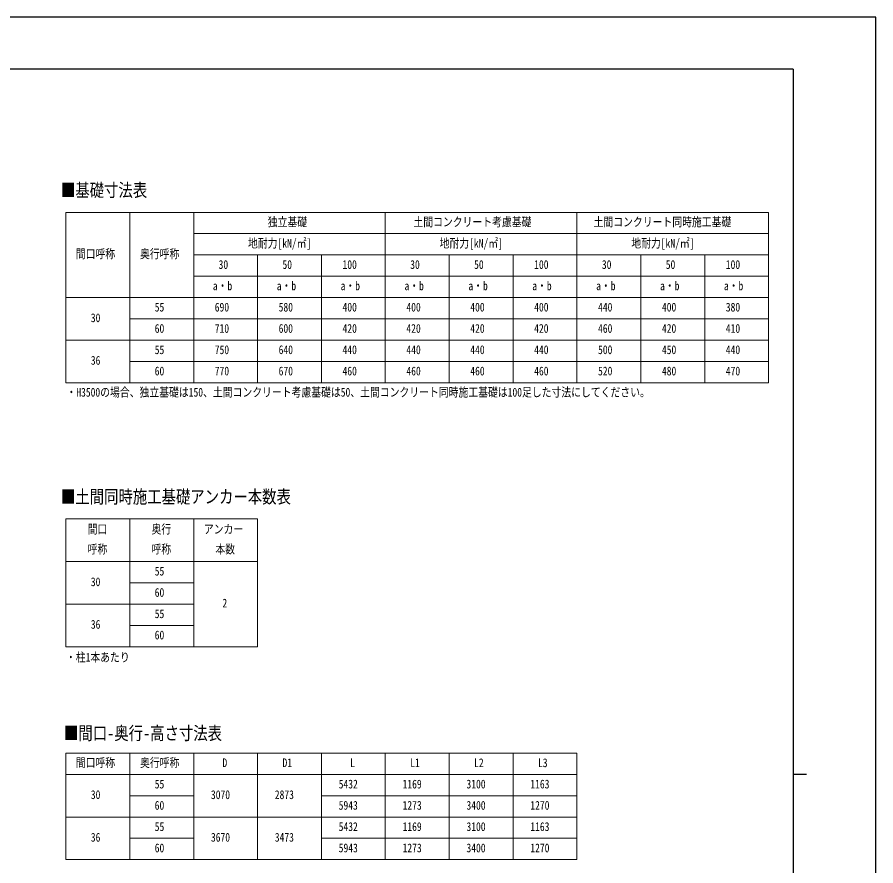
# Model space of a CAD drawing. Units: millimetres, scale not verified. Extents: x -10512 to 10512, y -7425 to 7425.
# Drawn here: x 2448 to 10512, y -547 to 7425 of the extents above; entities that cross this region are included whole.
import ezdxf
from ezdxf.enums import TextEntityAlignment as Align

# ---------------------------------------------------------------- set-up
doc = ezdxf.new("R2010")
doc.units = ezdxf.units.MM
doc.header["$LTSCALE"] = 30
doc.layers.add('0-1_TABLE1', color=7, linetype='Continuous', lineweight=18)
doc.layers.add('0-2_USER1', color=3, linetype='Continuous')
doc.layers.add('0-8_YKK_ZWAK', color=7, linetype='Continuous')
doc.styles.add('ＭＳ ゴシック', font='')
doc.styles.get('ＭＳ ゴシック').set_extended_font_data('MS Gothic')

msp = doc.modelspace()

# ---------------------------------------------------------------- linework, layer by layer
at = {"layer": '0-1_TABLE1'}
for p, q in [((2905.55, 5591.5), (9505.55, 5591.5)), ((2905.55, 5591.5), (2905.55, 3991.5)), ((3505.55, 5591.5), (3505.55, 3991.5)), ((4105.55, 5591.5), (4105.55, 3991.5)), ((5905.55, 5591.5), (5905.55, 3991.5)), ((7705.55, 5591.5), (7705.55, 3991.5)), ((4105.55, 5391.5), (9505.55, 5391.5)), ((4105.55, 5191.5), (9505.55, 5191.5)), ((4705.55, 5191.5), (4705.55, 3991.5)), ((5305.55, 5191.5), (5305.55, 3991.5)), ((6505.55, 5191.5), (6505.55, 3991.5)), ((7105.55, 5191.5), (7105.55, 3991.5)), ((8305.55, 5191.5), (8305.55, 3991.5)), ((8905.55, 5191.5), (8905.55, 3991.5)), ((4105.55, 4991.5), (9505.55, 4991.5)), ((2905.55, 4791.5), (9505.55, 4791.5)), ((3505.55, 4591.5), (9505.55, 4591.5)), ((2905.55, 4391.5), (9505.55, 4391.5)), ((3505.55, 4191.5), (9505.55, 4191.5)), ((2905.55, 2711.5), (4705.55, 2711.5)), ((2905.55, 2711.5), (2905.55, 1511.5)), ((4105.55, 2711.5), (4105.55, 1511.5)), ((4705.55, 2711.5), (4705.55, 1511.5)), ((2905.55, 2311.5), (4705.55, 2311.5)), ((3505.55, 2111.5), (4105.55, 2111.5)), ((2905.55, 1911.5), (4105.55, 1911.5)), ((3505.55, 1711.5), (4105.55, 1711.5)), ((2905.55, 511.5), (7705.55, 511.5)), ((2905.55, 511.5), (2905.55, -488.5)), ((3505.55, 511.5), (3505.55, -488.5)), ((4105.55, 511.5), (4105.55, -488.5)), ((4705.55, 511.5), (4705.55, -488.5)), ((5305.55, 511.5), (5305.55, -488.5)), ((5905.55, 511.5), (5905.55, -488.5)), ((6505.55, 511.5), (6505.55, -488.5)), ((7105.55, 511.5), (7105.55, -488.5)), ((7705.55, 511.5), (7705.55, -488.5)), ((2905.55, 311.5), (7705.55, 311.5)), ((3505.55, 111.5), (4105.55, 111.5)), ((5305.55, 111.5), (7705.55, 111.5)), ((2905.55, -88.5), (7705.55, -88.5)), ((3505.55, -288.5), (4105.55, -288.5)), ((5305.55, -288.5), (7705.55, -288.5)), ((2905.55, -488.5), (7705.55, -488.5))]:
    msp.add_line(p, q, dxfattribs=at)
for points in [[(9505.55, 5591.5), (9505.55, 5191.5), (9505.55, 3991.5)], [(2905.55, 3991.5), (3505.55, 3991.5), (9505.55, 3991.5)], [(3505.55, 2711.5), (3505.55, 2111.5), (3505.55, 1911.5), (3505.55, 1711.5), (3505.55, 1511.5)], [(2905.55, 1511.5), (3505.55, 1511.5), (4105.55, 1511.5), (4705.55, 1511.5)]]:
    msp.add_lwpolyline(points, dxfattribs=at)
at = {"layer": '0-8_YKK_ZWAK'}
for p, q in [((9737.55, 6937.5), (-9762.45, 6937.5)), ((9737.55, 6937.5), (9737.55, -6312.5)), ((9737.55, 312.5), (9862.55, 312.5))]:
    msp.add_line(p, q, dxfattribs=at)
msp.add_lwpolyline([(-10512.5, -7425), (10512.5, -7425), (10512.5, 7425), (-10512.5, 7425)], close=True, dxfattribs=at)

# ---------------------------------------------------------------- texts
at = {"layer": '0-1_TABLE1', "style": 'ＭＳ ゴシック', "width": 0.8}
for s, p in [('独立基礎', (4801.55, 5435.25)), ('土間コンクリート考慮基礎', (6169.55, 5435.25)), ('土間コンクリート同時施工基礎', (7861.55, 5435.25)), ('地耐力[kN/㎡]', (4615.55, 5235.25)), ('地耐力[kN/㎡]', (6415.55, 5235.25)), ('地耐力[kN/㎡]', (8215.55, 5235.25)), ('間口呼称', (2998.55, 5135.25)), ('奥行呼称', (3601.55, 5135.25)), ('30', (4339.55, 5035.25)), ('50', (4939.55, 5035.25)), ('100', (5503.55, 5035.25)), ('30', (6139.55, 5035.25)), ('50', (6739.55, 5035.25)), ('100', (7303.55, 5035.25)), ('30', (7939.55, 5035.25)), ('50', (8539.55, 5035.25)), ('100', (9103.55, 5035.25)), ('a・b', (4285.55, 4835.25)), ('a・b', (4885.55, 4835.25)), ('a・b', (5485.55, 4835.25)), ('a・b', (6085.55, 4835.25)), ('a・b', (6685.55, 4835.25)), ('a・b', (7285.55, 4835.25)), ('a・b', (7885.55, 4835.25)), ('a・b', (8485.55, 4835.25)), ('a・b', (9085.55, 4835.25)), ('55', (3739.55, 4635.25)), ('690', (4303.55, 4635.25)), ('580', (4903.55, 4635.25)), ('400', (5503.55, 4635.25)), ('400', (6103.55, 4635.25)), ('400', (6703.55, 4635.25)), ('400', (7303.55, 4635.25)), ('440', (7903.55, 4635.25)), ('400', (8503.55, 4635.25)), ('380', (9103.55, 4635.25)), ('30', (3139.55, 4535.25)), ('60', (3739.55, 4435.25)), ('710', (4303.55, 4435.25)), ('600', (4903.55, 4435.25)), ('420', (5503.55, 4435.25)), ('420', (6103.55, 4435.25)), ('420', (6703.55, 4435.25)), ('420', (7303.55, 4435.25)), ('460', (7903.55, 4435.25)), ('420', (8503.55, 4435.25)), ('410', (9103.55, 4435.25)), ('55', (3739.55, 4235.25)), ('750', (4303.55, 4235.25)), ('640', (4903.55, 4235.25)), ('440', (5503.55, 4235.25)), ('440', (6103.55, 4235.25)), ('440', (6703.55, 4235.25)), ('440', (7303.55, 4235.25)), ('500', (7903.55, 4235.25)), ('450', (8503.55, 4235.25)), ('440', (9103.55, 4235.25)), ('36', (3139.55, 4135.25)), ('60', (3739.55, 4035.25)), ('770', (4303.55, 4035.25)), ('670', (4903.55, 4035.25)), ('460', (5503.55, 4035.25)), ('460', (6103.55, 4035.25)), ('460', (6703.55, 4035.25)), ('460', (7303.55, 4035.25)), ('520', (7903.55, 4035.25)), ('480', (8503.55, 4035.25)), ('470', (9103.55, 4035.25)), ('間口', (3109.55, 2549)), ('奥行', (3709.55, 2549)), ('アンカー', (4201.55, 2549)), ('呼称', (3109.55, 2361.5)), ('呼称', (3709.55, 2361.5)), ('本数', (4309.55, 2361.5)), ('55', (3739.55, 2155.25)), ('30', (3139.55, 2055.25)), ('60', (3739.55, 1955.25)), ('2', (4375.55, 1855.25)), ('55', (3739.55, 1755.25)), ('36', (3139.55, 1655.25)), ('60', (3739.55, 1555.25)), ('間口呼称', (2998.55, 355.25)), ('奥行呼称', (3601.55, 355.25)), ('D', (4375.55, 355.25)), ('D1', (4939.55, 355.25)), ('L', (5575.55, 355.25)), ('L1', (6139.55, 355.25)), ('L2', (6739.55, 355.25)), ('L3', (7339.55, 355.25)), ('55', (3739.55, 155.25)), ('5432', (5467.55, 155.25)), ('1169', (6067.55, 155.25)), ('3100', (6667.55, 155.25)), ('1163', (7267.55, 155.25)), ('30', (3139.55, 55.25)), ('3070', (4267.55, 55.25)), ('2873', (4867.55, 55.25)), ('60', (3739.55, -44.75)), ('5943', (5467.55, -44.75)), ('1273', (6067.55, -44.75)), ('3400', (6667.55, -44.75)), ('1270', (7267.55, -44.75)), ('55', (3739.55, -244.75)), ('5432', (5467.55, -244.75)), ('1169', (6067.55, -244.75)), ('3100', (6667.55, -244.75)), ('1163', (7267.55, -244.75)), ('36', (3139.55, -344.75)), ('3670', (4267.55, -344.75)), ('3473', (4867.55, -344.75)), ('60', (3739.55, -444.75)), ('5943', (5467.55, -444.75)), ('1273', (6067.55, -444.75)), ('3400', (6667.55, -444.75)), ('1270', (7267.55, -444.75))]:
    msp.add_text(s, height=82.48, dxfattribs=at).set_placement(p, align=Align.BOTTOM_LEFT)
at = {"layer": '0-2_USER1', "style": 'ＭＳ ゴシック', "width": 0.8}
for s, height, p in [('■基礎寸法表', 123.7, (2859.08, 5701.54)), ('・H3500の場合、独立基礎は150、土間コンクリート考慮基礎は50、土間コンクリート同時施工基礎は100足した寸法にしてください。', 82.48, (2910.72, 3835.74)), ('■土間同時施工基礎アンカー本数表', 123.7, (2859.08, 2821.54)), ('・柱1本あたり', 82.48, (2905.55, 1346.02)), ('■間口-奥行-高さ寸法表', 123.7, (2887.55, 600.05))]:
    msp.add_text(s, height=height, dxfattribs=at).set_placement(p, align=Align.BOTTOM_LEFT)

doc.saveas('drawing.dxf')
